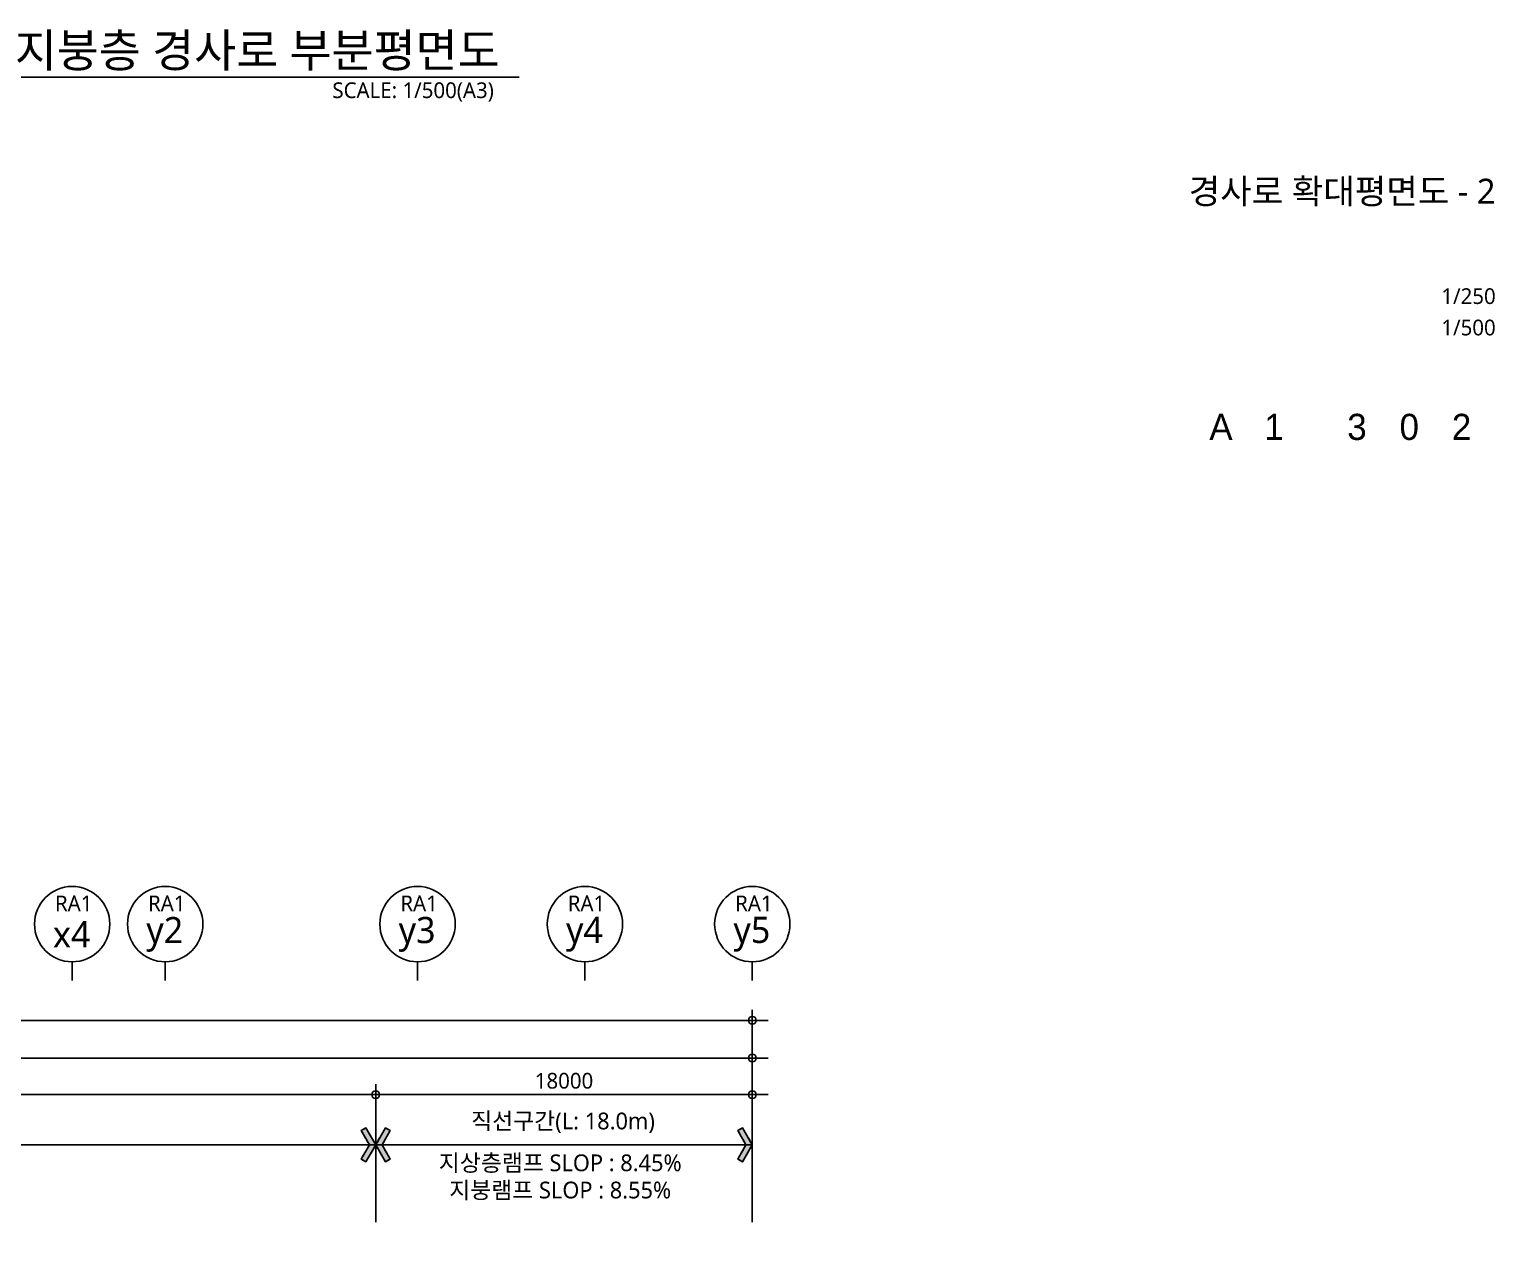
# Model space of a CAD drawing. Header units: millimetres. Extents: x 367092 to 767578, y 396038 to 811791.
# Drawn here: x 491659 to 561693, y 502551 to 560075 of the extents above; entities that cross this region are included whole.
import ezdxf
from ezdxf.enums import TextEntityAlignment as Align

# ---------------------------------------------------------------- set-up
doc = ezdxf.new("R2010")
doc.units = ezdxf.units.MM
doc.header["$LTSCALE"] = 100
doc.header["$MEASUREMENT"] = 0
doc.header["$PDSIZE"] = -10
doc.linetypes.add('HID', pattern=[2.5, 1.5, -1])
doc.layers.get('0').update_dxf_attribs({"linetype": 'CONTINUOUS'})
doc.layers.get('Defpoints').update_dxf_attribs({"color": 171, "linetype": 'CONTINUOUS'})
for name, color, linetype in [('NDIM', 7, 'CONTINUOUS'), ('SYM', 7, 'CONTINUOUS'), ('SYM(AXIS)', 7, 'CONTINUOUS'), ('SYM(STAIR)', 251, 'CONTINUOUS'), ('TEXT', 3, 'CONTINUOUS'), ('TEXT(AXIS)', 2, 'CONTINUOUS'), ('TEXT-TITLE', 6, 'CONTINUOUS'), ('TEXT-기입', 6, 'CONTINUOUS')]:
    doc.layers.add(name, color=color, linetype=linetype)
doc.styles.add('CGS', font='cgse', dxfattribs={"bigfont": 'cgs'})
doc.styles.add('나눔바른고딕', font='NanumBarunGothic.ttf')
doc.dimstyles.new('NDIM 1200', dxfattribs={"dimscale": 500, "dimtxt": 3, "dimasz": 1, "dimexe": 2, "dimexo": 2, "dimgap": 1, "dimtad": 1, "dimdec": 0, "dimdsep": 46, "dimtxsty": 'CGS', "dimblk": 'DOT0', "dimcen": 1, "dimdle": 8, "dimclrd": 2, "dimclre": 2, "dimclrt": 2, "dimadec": 0, "dimazin": 0, "dimtfac": 1, "dimtdec": 0, "dimtix": 1, "dimtmove": 2, "dimatfit": 3, "dimldrblk": 'DOT0', "dimfxl": 1, "dimtolj": 1, "dimtzin": 0, "dimlwd": -1, "dimlwe": -1, "dimarcsym": 0})

# ---------------------------------------------------------------- blocks, each defined once
blk = doc.blocks.new('DOT0')
blk.add_line((-3, 0), (3, 0))
at = {"color": 6}
blk.add_circle((0, 0), 0.75, dxfattribs=at)
blk = doc.blocks.new('*D94')
at = {"layer": 'Defpoints', "color": 0, "ltscale": 0.4, "transparency": 16777216}
for p in [(508214, 509151), (508214, 502551), (526214, 502551)]:
    blk.add_point(p, dxfattribs=at)
at = {"layer": 'NDIM', "ltscale": 0.4, "transparency": 16777216}
for p, q in [((508214, 503051), (508214, 509651)), ((526214, 503051), (526214, 509651)), ((525964, 509151), (508464, 509151))]:
    blk.add_line(p, q, dxfattribs=at)
at = {"layer": 'NDIM', "ltscale": 0.4, "transparency": 16777216, "xscale": 250, "yscale": 250, "zscale": 250, "rotation": 180}
blk.add_blockref('DOT0', (508214, 509151), dxfattribs=at)
at = {"layer": 'NDIM', "ltscale": 0.4, "transparency": 16777216, "xscale": 250, "yscale": 250, "zscale": 250}
blk.add_blockref('DOT0', (526214, 509151), dxfattribs=at)
at = {"layer": 'NDIM', "ltscale": 0.4, "transparency": 16777216, "insert": (517214, 509808), "char_height": 750, "attachment_point": 5, "style": '나눔바른고딕'}
blk.add_mtext('\\A1;18000', dxfattribs=at)
blk = doc.blocks.new('*D95')
at = {"layer": 'Defpoints', "color": 0, "ltscale": 0.4, "transparency": 16777216}
for p in [(407926, 510901), (407926, 502551), (526214, 502551)]:
    blk.add_point(p, dxfattribs=at)
at = {"layer": 'NDIM', "ltscale": 0.4, "transparency": 16777216}
for p, q in [((407926, 503051), (407926, 511401)), ((526214, 503051), (526214, 511401)), ((525964, 510901), (408176, 510901))]:
    blk.add_line(p, q, dxfattribs=at)
at = {"layer": 'NDIM', "ltscale": 0.4, "transparency": 16777216, "xscale": 250, "yscale": 250, "zscale": 250, "rotation": 180}
blk.add_blockref('DOT0', (407926, 510901), dxfattribs=at)
at = {"layer": 'NDIM', "ltscale": 0.4, "transparency": 16777216, "xscale": 250, "yscale": 250, "zscale": 250}
blk.add_blockref('DOT0', (526214, 510901), dxfattribs=at)
at = {"layer": 'NDIM', "ltscale": 0.4, "transparency": 16777216, "insert": (467070, 511557), "char_height": 750, "attachment_point": 5, "style": '나눔바른고딕'}
blk.add_mtext('\\A1;118288', dxfattribs=at)
blk = doc.blocks.new('*D96')
at = {"layer": 'Defpoints', "color": 0, "ltscale": 0.4, "transparency": 16777216}
for p in [(508214, 509151), (454022, 502551), (508214, 502551)]:
    blk.add_point(p, dxfattribs=at)
at = {"layer": 'NDIM', "ltscale": 0.4, "transparency": 16777216}
for p, q in [((454022, 503051), (454022, 509651)), ((508214, 503051), (508214, 509651)), ((454272, 509151), (507964, 509151))]:
    blk.add_line(p, q, dxfattribs=at)
at = {"layer": 'NDIM', "ltscale": 0.4, "transparency": 16777216, "xscale": 250, "yscale": 250, "zscale": 250, "rotation": 180}
blk.add_blockref('DOT0', (454022, 509151), dxfattribs=at)
at = {"layer": 'NDIM', "ltscale": 0.4, "transparency": 16777216, "xscale": 250, "yscale": 250, "zscale": 250}
blk.add_blockref('DOT0', (508214, 509151), dxfattribs=at)
at = {"layer": 'NDIM', "ltscale": 0.4, "transparency": 16777216, "insert": (481118, 509807), "char_height": 750, "attachment_point": 5, "style": '나눔바른고딕'}
blk.add_mtext('\\A1;54192', dxfattribs=at)
blk = doc.blocks.new('A$C2F20087E')
at = {"layer": 'SYM(AXIS)'}
blk.add_line((600, 0), (600, 300), dxfattribs=at)
blk.add_circle((600, 900), 600, dxfattribs=at)
blk = doc.blocks.new('*D75')
at = {"layer": 'Defpoints', "color": 0, "ltscale": 0.4, "transparency": 16777216}
for p in [(526214, 512701), (396426, 502551), (526214, 502551)]:
    blk.add_point(p, dxfattribs=at)
at = {"layer": 'NDIM', "ltscale": 0.4, "transparency": 16777216}
for p, q in [((396426, 503051), (396426, 513201)), ((396676, 512701), (525964, 512701)), ((526214, 503051), (526214, 513201))]:
    blk.add_line(p, q, dxfattribs=at)
at = {"layer": 'NDIM', "ltscale": 0.4, "transparency": 16777216, "xscale": 250, "yscale": 250, "zscale": 250, "rotation": 180}
blk.add_blockref('DOT0', (396426, 512701), dxfattribs=at)
at = {"layer": 'NDIM', "ltscale": 0.4, "transparency": 16777216, "xscale": 250, "yscale": 250, "zscale": 250}
blk.add_blockref('DOT0', (526214, 512701), dxfattribs=at)
at = {"layer": 'NDIM', "ltscale": 0.4, "transparency": 16777216, "insert": (461320, 513357), "char_height": 750, "attachment_point": 5, "style": '나눔바른고딕'}
blk.add_mtext('\\A1;129788', dxfattribs=at)

msp = doc.modelspace()

# ---------------------------------------------------------------- hatches: boundary and pattern name
at = {"layer": 'SYM(STAIR)'}
for points in [[(507911.2, 506751), (507518.1, 506070.1), (507745.1, 505939.1), (508213.8, 506751), (507745.1, 507562.9), (507518.1, 507431.8)], [(507911.2, 506751), (507518.1, 506070.1), (507745.1, 505939.1), (508213.8, 506751), (507745.1, 507562.9), (507518.1, 507431.8)], [(508516.4, 506751), (508909.5, 506070.1), (508682.6, 505939.1), (508213.8, 506751), (508682.6, 507562.9), (508909.5, 507431.8)], [(508516.4, 506751), (508909.5, 506070.1), (508682.6, 505939.1), (508213.8, 506751), (508682.6, 507562.9), (508909.5, 507431.8)], [(525911.2, 506751), (525518.1, 506070.1), (525745.1, 505939.1), (526213.8, 506751), (525745.1, 507562.9), (525518.1, 507431.8)], [(525911.2, 506751), (525518.1, 506070.1), (525745.1, 505939.1), (526213.8, 506751), (525745.1, 507562.9), (525518.1, 507431.8)]]:
    msp.add_hatch(color=256, dxfattribs=at).paths.add_polyline_path(points)

# ---------------------------------------------------------------- linework, layer by layer
at = {"layer": 'SYM'}
msp.add_line((484644.7, 557780.8), (515068.4, 557780.8), dxfattribs=at)
at = {"layer": 'SYM', "color": 2, "linetype": 'HID'}
for points in [[(507745.1, 507562.9), (507518.1, 507431.8), (507911.2, 506751), (507518.1, 506070.1), (507745.1, 505939.1), (508213.8, 506751), (507745.1, 507562.9)], [(508682.6, 507562.9), (508909.5, 507431.8), (508516.4, 506751), (508909.5, 506070.1), (508682.6, 505939.1), (508213.8, 506751), (508682.6, 507562.9)], [(525745.1, 507562.9), (525518.1, 507431.8), (525911.2, 506751), (525518.1, 506070.1), (525745.1, 505939.1), (526213.8, 506751), (525745.1, 507562.9)]]:
    msp.add_lwpolyline(points, dxfattribs=at)
at = {"layer": 'SYM', "color": 2}
for points in [[(454021.8, 506751), (508213.8, 506751)], [(508213.8, 506751), (526213.8, 506751)]]:
    msp.add_lwpolyline(points, dxfattribs=at)
at = {"layer": 'SYM(STAIR)'}
for points in [[(507911.2, 506751), (507518.1, 506070.1), (507745.1, 505939.1), (508213.8, 506751), (507745.1, 507562.9), (507518.1, 507431.8)], [(508516.4, 506751), (508909.5, 506070.1), (508682.6, 505939.1), (508213.8, 506751), (508682.6, 507562.9), (508909.5, 507431.8)], [(525911.2, 506751), (525518.1, 506070.1), (525745.1, 505939.1), (526213.8, 506751), (525745.1, 507562.9), (525518.1, 507431.8)]]:
    msp.add_lwpolyline(points, close=True, dxfattribs=at)

# ---------------------------------------------------------------- block references
at = {"xscale": 3, "yscale": 3, "zscale": 3}
for p in [(491905.8, 514601), (496353.8, 514601), (508413.8, 514601), (516413.8, 514601), (524413.8, 514601)]:
    msp.add_blockref('A$C2F20087E', p, dxfattribs=at)

# ---------------------------------------------------------------- texts
at = {"layer": 'TEXT', "style": '나눔바른고딕'}
msp.add_text('지붕층 경사로 부분평면도', height=1600, dxfattribs=at).set_placement((490967.4, 558265.6))
msp.add_text('SCALE: 1/500(A3)', height=750, dxfattribs=at).set_placement((513859.6, 557538.3), align=Align.TOP_RIGHT)
at = {"layer": 'TEXT(AXIS)', "style": '나눔바른고딕'}
for p in [(493780, 518294.1), (498228, 518294.1), (510288, 518294.1), (518288, 518294.1), (526288, 518294.1)]:
    msp.add_text('RA1', height=750, dxfattribs=at).set_placement(p, align=Align.MIDDLE_CENTER)
for s, p in [('y2', (498132.9, 516816.7)), ('y3', (510192.9, 516816.7)), ('y4', (518192.9, 516816.7)), ('y5', (526192.9, 516816.7)), ('x4', (493684.9, 516816.7))]:
    msp.add_text(s, height=1250, dxfattribs=at).set_placement(p, align=Align.MIDDLE)
at = {"layer": 'TEXT-TITLE', "style": '나눔바른고딕'}
msp.add_text('경사로 확대평면도 - 2', height=1200, dxfattribs=at).set_placement((554402.4, 551732.6), align=Align.CENTER)
at = {"layer": 'TEXT-기입', "style": '나눔바른고딕'}
for s, p in [('1/250', (559142.8, 546719.5)), ('1/500', (559142.8, 545219.5))]:
    msp.add_text(s, height=750, dxfattribs=at).set_placement(p, align=Align.BOTTOM_LEFT)
at = {"layer": 'TEXT-기입'}
for s, height, style, p in [('A', 1250, 'CGS', (548611.3, 541069.5)), ('1', 1250, 'CGS', (551142.7, 541069.5)), ('3', 1250, 'CGS', (555111.3, 541069.5)), ('0', 1250, 'CGS', (557611.3, 541069.5)), ('2', 1250, 'CGS', (560111.3, 541069.5)), ('직선구간(L: 18.0m)', 800, '나눔바른고딕', (517167.6, 507890.8)), ('지상층램프 SLOP : 8.45%%% ', 800, '나눔바른고딕', (517167.6, 505890.8)), ('지붕램프 SLOP : 8.55%%% ', 800, '나눔바른고딕', (517167.6, 504590.8))]:
    msp.add_text(s, height=height, dxfattribs=dict(at, style=style)).set_placement(p, align=Align.MIDDLE_CENTER)

# ---------------------------------------------------------------- dimensions: what is measured, and where the dimension line sits
at = {"layer": 'NDIM', "ltscale": 0.4}
for base, p1, p2, picture, middle in [((526213.8, 512701), (396425.8, 502551), (526213.8, 502551), '*D75', (461319.8, 513357.2)), ((508213.8, 509151), (454021.8, 502551), (508213.8, 502551), '*D96', (481117.8, 509807.2))]:
    dim = msp.add_linear_dim(base=base, p1=p1, p2=p2, dimstyle='NDIM 1200', override={"dimscale": 250, "dimtxsty": '나눔바른고딕', "dimclrd": 256, "dimclre": 256, "dimclrt": 256}, dxfattribs=at)
    dim.commit()
    dim.dimension.update_dxf_attribs({"geometry": picture, "text_midpoint": middle})
for base, p2, picture, middle in [((407925.8, 510901), (407925.8, 502551), '*D95', (467069.8, 511556.7)), ((508213.8, 509151), (508213.8, 502551), '*D94', (517213.8, 509808.2))]:
    dim = msp.add_linear_dim(base=base, p1=(526213.8, 502551), p2=p2, angle=180, dimstyle='NDIM 1200', override={"dimscale": 250, "dimtxsty": '나눔바른고딕', "dimclrd": 256, "dimclre": 256, "dimclrt": 256}, dxfattribs=at)
    dim.commit()
    dim.dimension.update_dxf_attribs({"geometry": picture, "text_midpoint": middle})

doc.saveas('drawing.dxf')
